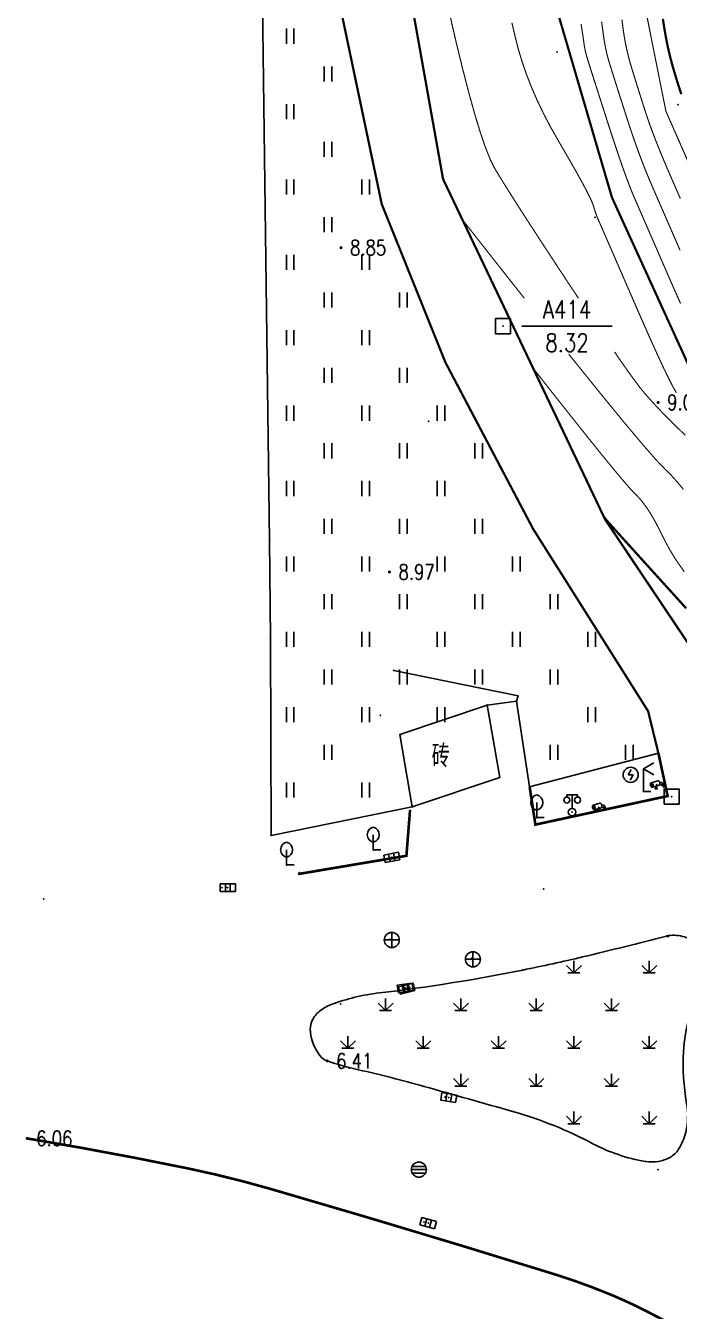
# Model space of a CAD drawing. Extents: x 940 to 2162, y 608 to 1562.
# Drawn here: x 940.4 to 983.8, y 1089.5 to 1174.8 of the extents above; entities that cross this region are included whole.
import ezdxf
from ezdxf.enums import TextEntityAlignment as Align

# ---------------------------------------------------------------- set-up
doc = ezdxf.new("R2010")
doc.units = 0
doc.header["$LTSCALE"] = 0.5
doc.header["$PDSIZE"] = 0.2
doc.linetypes.add('X3', pattern=[5, 4, -1])
doc.layers.get('0').update_dxf_attribs({"linetype": 'CONTINUOUS'})
for name, color, linetype in [('COMPONENT', 4, 'CONTINUOUS'), ('DGX', 2, 'CONTINUOUS'), ('DLDW', 11, 'CONTINUOUS'), ('DLSS', 4, 'CONTINUOUS'), ('DMTZ', 3, 'CONTINUOUS'), ('GCD', 1, 'CONTINUOUS'), ('GXYZ', 2, 'CONTINUOUS'), ('JMD', 6, 'CONTINUOUS'), ('KZD', 1, 'CONTINUOUS'), ('ZBTZ', 3, 'CONTINUOUS'), ('ZDH', 1, 'CONTINUOUS')]:
    doc.layers.add(name, color=color, linetype=linetype)
doc.styles.add('HZ', font='rs.shx', dxfattribs={"width": 0.8, "bigfont": 'hztxt.shx'})
doc.linetypes.add('10421', pattern='A,2,[150,AAA.SHX,S=1,R=0,X=0,Y=1],1e-11', length=2.00000000001)
doc.linetypes.add('10422', pattern='A,1,[150,AAA.SHX,S=1,R=0,X=0,Y=1],2,[177,AAA.SHX,S=1,R=0,X=0,Y=0.8],1', length=4)
doc.linetypes.add('1161', pattern='A,0,[149,AAA.SHX,S=0.15,R=0,X=0,Y=0],-1.6', length=1.6)

# ---------------------------------------------------------------- blocks, each defined once
blk = doc.blocks.new('gc097')
for p, q in [((-0.6999991656703307, 2.001080768634255), (-0.6999991656703307, 2.301080768634255)), ((-0.6999991656703307, 2.301080768634255), (0.6999991656703307, 2.298919231365744)), ((3.061515884555943e-17, 0.5), (3.061515884555943e-17, 2.3)), ((0.6999991656703307, 2.298919231365744), (0.6999991656703307, 1.998919231365745))]:
    blk.add_line(p, q)
for centre, radius in [((-0.6999991656703307, 1.601080768634255), 0.4), ((0.7265381501658085, 1.599800599500545), 0.4), ((0, 0), 0.5)]:
    blk.add_circle(centre, radius)
blk = doc.blocks.new('gc143')
for p, q in [((2.498001805406602e-16, 1), (9.593355060531668e-17, 2)), ((2.498001805406602e-16, 1), (2.498001805406602e-16, 0)), ((1, 0), (0, 0))]:
    blk.add_line(p, q)
for centre, start, end in [((0.2249999999999998, 2), 102.6803834918198, 257.3196165081802), ((-0.2249999999999998, 2), 282.6803834918198, 77.31961650818025)]:
    blk.add_arc(centre, 1.025, start, end)
blk = doc.blocks.new('gcbj0612')
for p, q in [((-0.7458569407542344, 0.2598197386311203), (0.1571368456564155, 0.5260803049821767)), ((-0.5670090337425311, -0.3368004811462534), (0.3359847526681197, -0.07053991479519683))]:
    blk.add_line(p, q)
at = {"flags": 128}
for points in [[(-0.7347474870311482, 0.2633573525126936), (-0.7654477018694417, 0.2497338557431057), (-0.7922594463429147, 0.2256723448834808), (-0.8142136741489769, 0.1920424656279407), (-0.8305169022935347, 0.1500596894345765), (-0.8405798896337973, 0.1012413832200727), (-0.8440389335884295, 0.0473519677658778), (-0.8407690152964601, -0.009660853045991229), (-0.8308883181246497, -0.06773648732593768), (-0.814753956212693, -0.1247759303364951), (-0.792949067437758, -0.1787176279924427), (-0.7662617372922544, -0.2276119867967721), (-0.7356565154208012, -0.2696918372292857), (-0.7022395542829606, -0.3034363038573714), (-0.667218629921297, -0.32762577373674), (-0.6318594897883695, -0.341385976400902), (-0.597440105335923, -0.3442195822737164), (-0.5652044827969005, -0.3360241774560515), (-0.5363177015589574, -0.3170959652309367), (-0.5118238051598076, -0.2881190605051636), (-0.4926080668335409, -0.2501407641141103), (-0.4793649934293864, -0.2045337106408359), (-0.4725732241246614, -0.1529462578258831), (-0.4724782311578211, -0.09724291062378158), (-0.4790834478221888, -0.03943693313607093), (-0.4921501443777901, 0.01838241599883774), (-0.5112060563661598, 0.07412539485636405), (-0.5355624534783437, 0.1257773069436822), (-0.564339032062734, 0.1714713175802123), (-0.5964957315926463, 0.2095559261669666), (-0.6308703251636065, 0.2386546557211399), (-0.66622042540183, 0.2577158023406442), (-0.7012683875809196, 0.2660504465233174)], [(-0.7125718318520766, 0.1761321249843057), (-0.7241168407460936, 0.1668597046865807), (-0.745193987841973, 0.1209817677679187), (-0.7534887512468319, 0.03866720824729918), (-0.7401951170540225, -0.05999870397622241), (-0.7047586472457568, -0.1530508592238461), (-0.6581541844915546, -0.221393572121191), (-0.6178041203861657, -0.2514852704528304), (-0.6030864599991925, -0.255005689588497), (-0.5915354121203765, -0.2446691776438211), (-0.5705369717625195, -0.1991121883041005), (-0.5617865780718726, -0.1168371180043832), (-0.5758802286178867, -0.01824664557686012), (-0.6106642327333984, 0.07512669735982255), (-0.6576933486222306, 0.1429505950606318), (-0.6978411817650052, 0.1735142059068034)]]:
    blk.add_lwpolyline(points, close=True, dxfattribs=at)
blk.add_lwpolyline([(0.2976538328897113, -0.08184233189102658), (0.3292567688137712, -0.07128064146669666), (0.3572731540031045, -0.05010334967069735), (0.3806905114285786, -0.01907577727292048), (0.3986625671574198, 0.02068077816771621), (0.4105398336319445, 0.06772956459097876), (0.4158930813354581, 0.1203702978531348), (0.4145288506087493, 0.1767006078638088), (0.4064964430395817, 0.2346847878555393), (0.3920861397651343, 0.2922273622736473), (0.3718187110757077, 0.347248814635126), (0.3464265964294601, 0.3977607386466923), (0.3168274350088444, 0.4419376967148312), (0.2840909033912433, 0.4781831889713879), (0.2494000587788014, 0.5051873487768452), (0.2140085847946537, 0.5219742796581471), (0.1791954849288626, 0.5279373229834932), (0.1462188609561151, 0.522860981844562)], dxfattribs=at)
at = {"extrusion": (0, 0, -1), "flags": 128}
blk.add_lwpolyline([(-0.4023446645690179, 0.2541732805644537), (-0.506423858782463, 0.2825473205747729), (-0.605374279677756, 0.2943829550181719), (-0.694067153936745, 0.2731417783277305), (-0.7671658848188543, 0.2032230796242877), (-0.8136418622158144, 0.0947083865141137), (-0.8162163030180236, -0.01412013098298046), (-0.7955409019545915, -0.05623803400928667), (-0.7572906624563336, -0.08353754529338582), (-0.7022098950160722, -0.09255065438953097), (-0.6427814281366047, -0.08578044505304958), (-0.5944132513682155, -0.06721795822032182), (-0.5725133542611899, -0.04085423482772797), (-0.5878949997979642, -0.01110048940547274), (-0.6314281318417642, 0.01580830840407455), (-0.6885730347363492, 0.03314249225611873), (-0.7452185545258577, 0.03448630897047184), (-0.7945621382187175, 0.01877631431858339), (-0.8359231746992085, -0.01056765322274296), (-0.8927311324439069, -0.09592453278434072), (-0.9118600060691657, -0.1933414949939753), (-0.8975803125531636, -0.286512028175167), (-0.8661122684509532, -0.3768418472422602)], dxfattribs=at)
blk.add_lwpolyline([(-0.09282248118870484, -0.1969798290674589), (-0.2215975466818496, -0.5397991055343048), (0.05032784705915372, -0.5397991055343048)], close=True)
blk = doc.blocks.new('gc052')
for p, q in [((0, 3), (1.385640646055102, 3.799999999999999)), ((0, 3), (1.385640646055102, 2.200000000000001)), ((0, 0), (0, 3)), ((1, 0), (0, 0))]:
    blk.add_line(p, q)
blk = doc.blocks.new('gc041')
for p, q in [((-1, 0.5), (1, 0.5)), ((-1, -0.5), (-1, 0.5)), ((-0.3300000000000001, 0.5), (-0.3300000000000001, -0.5)), ((0.3300000000000001, 0.5), (0.3300000000000001, -0.5)), ((1, 0.5), (1, -0.5)), ((1, -0.5), (-1, -0.5))]:
    blk.add_line(p, q)
blk = doc.blocks.new('gc043')
for p, q in [((-1, 0), (1, 0)), ((-8.881784197001252e-16, -1), (-8.881784197001252e-16, 1))]:
    blk.add_line(p, q)
blk.add_circle((0, 0), 1)
blk = doc.blocks.new('gc050')
for p, q in [((-0.3464, 0), (0.05446059767919031, 0.6923227435439937)), ((-0.3464, 0), (0.3464, -1.110223024625157e-16)), ((0.3464, -1.110223024625157e-16), (-0.0550644551031203, -0.6919727532849503))]:
    blk.add_line(p, q)
blk.add_circle((0, 0), 1)
blk = doc.blocks.new('GC200')
at = {"linetype": 'Continuous', "const_width": 0.2, "flags": 128}
blk.add_lwpolyline([(-0.1, 0, 1), (0.1, 0, 1)], format="xyb", close=True, dxfattribs=at)
blk = doc.blocks.new('gc323')
at = {"flags": 128}
for points in [[(-0.5, 0), (-0.5, 2)], [(0.5, 0), (0.5, 2)]]:
    blk.add_lwpolyline(points, dxfattribs=at)
blk = doc.blocks.new('gc261')
blk.add_lwpolyline([(-1, -0.9999999999999996), (1, -0.9999999999999987), (0.9999999999999991, 1.000000000000001), (-1.000000000000001, 1)], close=True)
blk.add_point((0, 0))
blk = doc.blocks.new('gcbj0103')
for p, q in [((-1, 0), (1, 0)), ((-0.9009279699931145, 0.4339686542644392), (0.9009279699931145, 0.4339686542644392)), ((-0.8840719287007586, -0.4673508584386283), (0.8840719287007586, -0.4673508584386283))]:
    blk.add_line(p, q)
blk.add_circle((0, 0), 1)
blk = doc.blocks.new('gc124')
for p, q in [((-1, 1), (0, 0)), ((-0.8, 0), (0.8, 0)), ((0, 0), (0, 1.6)), ((0, 0), (1, 1))]:
    blk.add_line(p, q)

msp = doc.modelspace()

# ---------------------------------------------------------------- linework, layer by layer
at = {"layer": 'DGX', "color": 3, "linetype": 'Continuous', "const_width": 0.15, "flags": 128}
for points, elevation in [([(1179.303379611651, 1282.9662), (1174.30835072328, 1266.504517937801), (1174.668399493616, 1251.566174445014), (1173.267405331399, 1237.419909251137), (1166.784465553299, 1217.665059189204), (1159.311617990523, 1210.930341919388), (1129.484576888032, 1204.975571554152), (1074.92360034741, 1182.975692485906), (1049.550385044806, 1170.339265819209), (1012.153920081325, 1148.214860037377), (998.7276368490176, 1143.090214966493), (990.5377645156196, 1146.603777206622), (984.7069655735917, 1151.620062141989), (979.3381229435505, 1163.371450805182), (975.1017779114931, 1177.82)], 10), ([(983.9412483990336, 1170.219325249321), (983.84364890667, 1170.519465639194), (983.73423391947, 1170.863495262469), (983.6130034374338, 1171.251414119144), (983.4799574605615, 1171.68322220922), (983.3453111662504, 1172.144250672392), (983.219279731898, 1172.619830648353), (983.1018631575045, 1173.109962137105), (982.9930614430696, 1173.614645138647), (982.8928745885934, 1174.133879652979), (982.801302594076, 1174.667665680101), (982.7183454595174, 1175.216003220013)], 12.5)]:
    msp.add_lwpolyline(points, dxfattribs=dict(at, elevation=elevation))
at = {"layer": 'DGX', "linetype": 'Continuous', "const_width": 0.075, "flags": 128}
for points, elevation in [([(1114.362571428571, 1206.512114759177), (1073.715272376325, 1189.396625874301), (1053.031132786997, 1179.055250875581), (1044.620605150615, 1176.307269083298), (1009.726370135021, 1154.478356613435), (1001.882034531668, 1151.281988661502), (995.8148053828687, 1149.910643353067), (993.7864012992322, 1151.090006502523), (987.9933188216783, 1157.559062433924), (982.916255227589, 1169.098463191414), (972.5161788528346, 1221.217408519973), (972.5197829795666, 1234.047081775225), (968.3633983396538, 1237.880509112771), (968.6045264104318, 1239.400864696125)], 12), ([(977.1136511394551, 1156.69), (976.3665559412581, 1157.818070126978), (975.4757435419943, 1159.170433793659), (974.6673216761147, 1160.404492039684), (973.9412903436191, 1161.520244865051), (973.2976495445075, 1162.517692269761), (972.7363992787799, 1163.396834253814), (972.2575395464364, 1164.15767081721), (971.8610703474769, 1164.800201959949), (971.5469916819013, 1165.324427682031), (971.2607037833868, 1165.894987918466), (970.9476068856103, 1166.676522604265), (970.6077009885717, 1167.669031739429), (970.240986092271, 1168.872515323957), (969.8474621967083, 1170.286973357848), (969.4271293018836, 1171.912405841105), (968.9799874077968, 1173.748812773725), (968.506036514448, 1175.796194155709)], 9), ([(983.6244997535127, 1150.426), (983.5761490999288, 1150.490711081238), (983.3779080706252, 1150.835265711706), (983.1151247278912, 1151.345436575266), (982.7877990717268, 1152.021223671919), (982.3959311021322, 1152.862627001663), (981.9395208191071, 1153.869646564501), (981.4185682226517, 1155.042282360431), (980.8330733127661, 1156.380534389454), (980.253456762527, 1157.713831329401), (979.7501392450113, 1158.871601858105), (979.323120760219, 1159.853845975564), (978.9724013081502, 1160.66056368178), (978.697980888805, 1161.291754976751), (978.4998595021831, 1161.74741986048), (978.3780371482846, 1162.027558332964), (978.3325138271096, 1162.132170394204), (978.322075781953, 1162.158945517458), (978.3055092561098, 1162.205573175981), (978.2828142495799, 1162.272053369775), (978.2539907623634, 1162.35838609884), (978.2190387944603, 1162.464571363174), (978.1779583458705, 1162.590609162779), (978.1307494165941, 1162.736499497654), (978.077412006631, 1162.902242367798), (977.991786556369, 1163.122745880202), (977.8477135061958, 1163.432918141851), (977.6451928561113, 1163.832759152746), (977.3842246061157, 1164.322268912887), (977.0648087562088, 1164.901447422274), (976.6869453063907, 1165.570294680907), (976.2506342566616, 1166.328810688786), (975.755875607021, 1167.176995445912), (975.2528007543689, 1168.066509272583), (974.7915410956045, 1168.949012489099), (974.372096630728, 1169.824505095462), (973.9944673597395, 1170.69298709167), (973.6586532826386, 1171.554458477723), (973.3646543994256, 1172.408919253622), (973.1124707101005, 1173.256369419367), (972.9021022146632, 1174.096808974958), (972.6970426697442, 1174.959729457989)], 9.5), ([(983.8913941557839, 1156.340207441986), (983.4013882513336, 1157.438864349589), (982.9231403381448, 1158.538844771964), (982.4887684475772, 1159.537609845999), (982.0982725796308, 1160.435159571693), (981.7516527343057, 1161.231493949046), (981.4489089116018, 1161.926612978059), (981.1900411115192, 1162.520516658731), (980.9750493340579, 1163.013204991062), (980.8039335792179, 1163.404677975053), (980.6457529992967, 1163.781318930958), (980.4695667465924, 1164.229511179034), (980.2753748211048, 1164.74925471928), (980.0631772228339, 1165.340549551696), (979.8329739517799, 1166.003395676282), (979.5847650079425, 1166.737793093038), (979.3185503913219, 1167.543741801964), (979.034330101918, 1168.42124180306), (978.7568871919582, 1169.285752422353), (978.5110047136695, 1170.05273298587), (978.296682667052, 1170.72218349361), (978.1139210521056, 1171.294103945574), (977.9627198688305, 1171.768494341761), (977.8430791172266, 1172.145354682172), (977.7549987972939, 1172.424684966806), (977.6984789090322, 1172.606485195664), (977.6591724030262, 1172.740267320357), (977.6227322298603, 1172.875543292496), (977.5891583895343, 1173.012313112081), (977.5584508820484, 1173.150576779112), (977.5306097074025, 1173.290334293589), (977.5056348655966, 1173.431585655512), (977.4835263566306, 1173.574330864882), (977.4642841805048, 1173.718569921697), (977.4328881073078, 1173.944328164898), (977.3743179071287, 1174.331630933423), (977.2885735799672, 1174.880478227271)], 10.5), ([(983.8580830488603, 1159.870613839945), (983.4858484893368, 1160.725816369757), (983.1412784473836, 1161.516959082679), (982.8243729230005, 1162.244041978712), (982.5351319161875, 1162.907065057856), (982.2735554269447, 1163.506028320111), (982.039643455272, 1164.040931765477), (981.8199453724187, 1164.55402848079), (981.6010105496343, 1165.087571552886), (981.3828389869187, 1165.641560981766), (981.1654306842719, 1166.215996767428), (980.9487856416939, 1166.810878909874), (980.7329038591847, 1167.426207409102), (980.5177853367443, 1168.061982265114), (980.3034300743726, 1168.718203477909), (980.0984168273402, 1169.357405615865), (979.9113243509175, 1169.942123247362), (979.7421526451045, 1170.4723563724), (979.5909017099012, 1170.948104990978), (979.4575715453076, 1171.369369103097), (979.3421621513237, 1171.736148708756), (979.2446735279494, 1172.048443807956), (979.1651056751849, 1172.306254400697), (979.0969820826643, 1172.538117261968), (979.0338262400218, 1172.77256916676), (978.9756381472574, 1173.009610115073), (978.9224178043713, 1173.249240106907), (978.8741652113632, 1173.491459142262), (978.8308803682334, 1173.736267221137), (978.7925632749816, 1173.983664343534), (978.759213931608, 1174.233650509452), (978.7159312133967, 1174.556898026191), (978.6478139956323, 1175.024079201051)], 11), ([(980.0011579135636, 1175.156123734213), (980.0541436827111, 1174.748731097206), (980.1016001933325, 1174.392997822187), (980.15612587087, 1174.040948786762), (980.2177207153239, 1173.692583990934), (980.2863847266941, 1173.347903434701), (980.3621179049806, 1173.006907118064), (980.4449202501833, 1172.669595041024), (980.5347917623023, 1172.335967203578), (980.6317324413376, 1172.006023605729), (980.7343482586051, 1171.672202649106), (980.8412451854208, 1171.326942735341), (980.9524232217847, 1170.970243864433), (981.0678823676968, 1170.602106036383), (981.187622623157, 1170.22252925119), (981.3116439881655, 1169.831513508855), (981.4399464627223, 1169.429058809377), (981.5725300468272, 1169.015165152757), (981.7170202821666, 1168.580222728264), (981.8810427104269, 1168.114621725167), (982.064597331608, 1167.618362143465), (982.26768414571, 1167.09144398316), (982.4903031527327, 1166.533867244252), (982.7324543526763, 1165.945631926739), (982.9941377455408, 1165.326738030622), (983.2753533313262, 1164.677185555902), (983.5720615198314, 1163.998851649161), (983.8802227208557, 1163.293613456982)], 11.5), ([(973.5227215863337, 1156.69), (972.1884412023088, 1158.374533731142), (969.4150785340313, 1161.897406631763)], 8.5), ([(984.0799400233078, 1144.009893027737), (983.6882791452459, 1144.488016244216), (983.2808346840211, 1144.93672537181), (982.8576066396333, 1145.356020410519), (982.2703372815103, 1145.96849406521), (981.3707688790795, 1146.996739040748), (980.1589014323409, 1148.440755337132), (978.6347349412945, 1150.300542954364), (976.7982694059403, 1152.576101892443), (976.4678121570921, 1152.99)], 8.5), ([(984.2039326263349, 1147.600297115508), (983.6296397296553, 1148.156142906911), (983.102322914725, 1148.679167502526), (982.6219821815442, 1149.169370902354), (982.1886175301129, 1149.626753106395), (981.8022289604309, 1150.051314114648), (981.4628164724982, 1150.443053927115), (981.1703800663149, 1150.801972543794), (980.8599904947159, 1151.211293584969), (980.4667185105361, 1151.754240670922), (979.9905641137753, 1152.430813801653), (979.51, 1153.127284306374)], 9)]:
    msp.add_lwpolyline(points, dxfattribs=dict(at, elevation=elevation))
msp.add_lwpolyline([(984.1418123523207, 1138.54498236397), (983.8020518992671, 1139.020325019588), (983.4864333751492, 1139.497844490006), (983.1949567799672, 1139.977540775223), (982.9276221137211, 1140.459413875239), (982.6844293764108, 1140.943463790055), (982.4541600485813, 1141.411037117348), (982.225595610778, 1141.843480454795), (981.9987360630005, 1142.240793802396), (981.773581405249, 1142.602977160152), (981.5501316375236, 1142.930030528062), (981.3283867598241, 1143.221953906127), (981.1083467721505, 1143.478747294346), (980.8900116745028, 1143.70041069272), (980.5937578555885, 1144.009379067583), (980.1399617041144, 1144.528087385273), (979.5286232200808, 1145.256535645788), (978.7597424034875, 1146.194723849129), (977.8333192543346, 1147.342651995296), (976.7493537726222, 1148.700320084288), (975.50784595835, 1150.267728116107), (974.1087958115182, 1152.04487609075)], dxfattribs=at)
at = {"layer": 'DGX', "color": 3, "linetype": 'Continuous', "const_width": 0.15, "flags": 128}
msp.add_lwpolyline([(984.2598883226516, 1136.129789641681), (983.2465916150311, 1137.247540036537), (982.2441252704389, 1138.352967029363), (981.3747762207889, 1139.31214750105), (980.6385444660812, 1140.125081451598), (980.0354300063156, 1140.791768881006), (979.5654328414921, 1141.312209789276), (979.228552971611, 1141.686404176407), (979.024790396672, 1141.914352042398), (978.9541451166751, 1141.99605338725), (978.9500735568511, 1142.004320892055), (978.9460321424301, 1142.011967237904), (978.9420208734125, 1142.018992424797), (978.938039749798, 1142.025396452734), (978.9340887715867, 1142.031179321714), (978.9301679387787, 1142.036341031739), (978.9262772513739, 1142.040881582808), (978.9224167093723, 1142.04480097492), (978.9171784296666, 1142.050264069957), (978.9091545291493, 1142.059435729799), (978.8983450078207, 1142.072315954444), (978.8847498656805, 1142.088904743894), (978.8683691027288, 1142.109202098149), (978.8492027189657, 1142.133208017208), (978.8272507143911, 1142.160922501071), (978.8025130890051, 1142.192345549738)], dxfattribs=at)
at = {"layer": 'DLSS', "linetype": 'X3', "const_width": 0.15, "flags": 128}
for points, elevation in [([(982.42, 1126.52), (981.738, 1129.303), (974.102, 1141.398), (968.285, 1152.439), (964.061, 1162.931), (959.9, 1182.702), (958.748, 1216.93), (958.2984345752031, 1230.287400486067)], 6.597), ([(988.427, 1127.787), (978.887, 1142.015), (968.129, 1164.597), (964.031, 1187.555), (963.264, 1211.145), (962.4216530917909, 1230.46697554362)], 6.63)]:
    msp.add_lwpolyline(points, dxfattribs=dict(at, elevation=elevation))
at = {"layer": 'DLSS', "linetype": 'Continuous', "const_width": 0.175, "elevation": 6.597, "flags": 128}
msp.add_lwpolyline([(982.42, 1126.52), (983.034, 1123.675), (974.2573604726318, 1121.780850028188), (973.876, 1124.275)], dxfattribs=at)
at = {"layer": 'DLSS', "linetype": 'Continuous', "const_width": 0.175, "flags": 128}
msp.add_lwpolyline([(958.54, 1118.507), (965.699, 1119.712), (965.9364592984927, 1122.72513899768)], dxfattribs=at)
msp.add_lwpolyline([(1004.006, 1075.326, 0.01977548489742759), (996.290459983069, 1081.307815952673, 0.03178230853452892), (991.129, 1084.518, 0.004582444765115225), (981.5944073384599, 1089.526701612764, 0.01971964694880808), (979.324, 1090.582, 0.02360221690274997), (975.5291828216577, 1091.960632168036, 0.004829819879666483), (956.642, 1097.63, 0.01942520523326776), (951.2402605961834, 1098.969702128315, 0.009922807555282177), (940.533, 1100.967)], format="xyb", dxfattribs=at)
at = {"layer": 'DMTZ', "linetype": '10421', "flags": 128}
msp.add_lwpolyline([(973.004, 1129.978), (973.114, 1130.321), (964.858, 1132.009)], dxfattribs=at)
at = {"layer": 'DMTZ', "linetype": '10422', "flags": 128}
msp.add_lwpolyline([(973.876, 1124.275), (973.004, 1129.978), (971.056, 1129.709)], dxfattribs=at)
at = {"layer": 'JMD', "linetype": 'Continuous', "flags": 128}
msp.add_lwpolyline([(971.056, 1129.709), (971.887, 1124.906), (966.087, 1122.95), (965.2560000000001, 1127.753)], close=True, dxfattribs=at)
at = {"layer": 'KZD', "linetype": 'Continuous'}
msp.add_line((973.36, 1154.84), (979.36, 1154.84), dxfattribs=at)
at = {"layer": 'ZBTZ', "linetype": '1161', "flags": 128}
for points, elevation in [([(1020.284, 1434.36), (1018.846, 1434.635), (975.761, 1445.017), (974.599, 1444.021), (976.622, 1297.17), (976.667, 1293.433), (977.082, 1260.359), (977.14, 1247.885), (987.302, 1248.093), (987.563, 1239.875), (979.366, 1239.67), (963.9693600055574, 1239.284943125673), (964.736, 1230.673), (962.4216530917909, 1230.466975543619), (963.264, 1211.145), (964.031, 1187.555), (968.129, 1164.597), (978.887, 1142.015), (988.427, 1127.787), (1013.14, 1137.603), (1027.097, 1144.743), (1039.656, 1152.3), (1045.268, 1155.482), (1064.515, 1166.983), (1082.553, 1177.399), (1093.084, 1183.61), (1097.727, 1185.738), (1111.746, 1191.85), (1126.595, 1197.081), (1146.073, 1202.148), (1165.386, 1205.312), (1167.667, 1205.546), (1175.568, 1206.294), (1177.785, 1206.359), (1186.408850687467, 1206.705494000836), (1186.366, 1207.546), (1186.08, 1209.889), (1184.971, 1211.903), (1183.928654476302, 1276.782060507394), (1179.461, 1282.832), (1164.702, 1295.398), (1155.817, 1299.009), (1144.225, 1294.882), (1134.461, 1294.147), (1134.378, 1289.023), (1013.46, 1281.421), (1013.743, 1298.844), (1014.262, 1308.48), (1011.575, 1356.136), (1013.259, 1381.339), (1018.608, 1422.274), (1020.284, 1434.36), (975.761, 1445.017)], 10.434), ([(956.672, 1134.149), (956.62, 1140.622), (956.062, 1183.016), (955.488, 1230.165), (958.2984345752031, 1230.287400486067), (958.748, 1216.93), (959.9, 1182.702), (964.061, 1162.931), (968.285, 1152.439), (974.102, 1141.398), (981.738, 1129.303), (982.42, 1126.52), (973.876, 1124.275), (973.004, 1129.978), (971.056, 1129.709), (965.2560000000001, 1127.753), (966.087, 1122.95), (956.718, 1121.069)], 8.192)]:
    msp.add_lwpolyline(points, close=True, dxfattribs=dict(at, elevation=elevation))
msp.add_lwpolyline([(982.953, 1114.392, -0.1131208880184955), (984.0277807645934, 1114.36681872137, -0.1197630007732855), (984.9264998340686, 1113.890795699038, -0.03255318011273334), (985.2267646930213, 1113.587406670305, -0.04582749848913542), (985.404, 1113.341, -0.2712585931689198), (985.4087527559545, 1111.169302810678, 0.1195880589222496), (984.08, 1106.709, 0.0567747223201738), (984.2918153432472, 1103.293597081386, -0.1023796264347695), (984.237, 1101.383, -0.08313276688839405), (983.762706284801, 1100.256842941536, -0.1258063224091202), (983.17, 1099.698, -0.08859813399566709), (982.4280209843841, 1099.444709489037, -0.07871320924041265), (981.5469999999999, 1099.449, -0.08174272190201515), (978.0724603715832, 1100.620106499345, 0.05271519671693474), (972.8189999999998, 1102.736, 0.0005120752759440657), (969.8173565879697, 1103.587863239023, 0.000520399091087802), (966.8620000000001, 1104.42, 0.01248347456545062), (962.5181463863232, 1105.522029223571, -0.02587063606635365), (960.436, 1106.11, -0.1492867324766254), (959.9768458691065, 1106.44011151531, -0.07675357858521045), (959.46, 1107.391, -0.08637967501074317), (959.3157165311128, 1108.219938666605, -0.11731077954446), (959.46, 1108.826438199115, -0.1045037726837017), (959.9092959440295, 1109.387346169721, -0.08190880907173363), (960.7, 1109.844, -0.06111775524941741), (963.9014603995873, 1110.621331452224, 0.02083090018223788), (973.416, 1112.135, 0.008239738073714425), (977.3857610160885, 1113.00565285544, 0.005836608603096312), (982.953, 1114.392)], format="xyb", close=True, dxfattribs=at)
at = {"layer": 'ZDH', "linetype": 'Continuous'}
for p in [(975.698, 1173.016, 9.818), (983.73, 1169.52, 12.35), (968.129, 1164.597, 8.637), (964.061, 1162.931, 8.614), (978.204, 1162.066, 9.448), (961.36, 1160.04, 8.848), (968.285, 1152.439, 8.147), (982.402, 1149.776, 9.07), (967.168, 1148.524, 8.651), (978.887, 1142.015, 7.491), (974.102, 1141.398, 7.575), (956.62, 1140.622, 8.831), (964.57, 1138.534, 8.965), (956.672, 1134.149, 8.192), (964.858, 1132.009, 8.336), (971.056, 1129.709, 6.531), (973.004, 1129.978, 8.712), (973.114, 1130.321, 7.755), (963.977, 1129.023, 7.082), (981.738, 1129.303, 6.755), (982.42, 1126.52, 6.614), (971.887, 1124.906, 6.502), (980.581, 1125.083, 6.634), (973.876, 1124.275, 6.597), (981.426, 1123.982, 6.621), (982.314, 1124.425, 6.664), (966.087, 1122.95, 6.458), (978.459, 1122.934, 6.609), (982.543, 1123.582, 6.494), (982.543, 1123.582, 6.494), (983.034, 1123.675, 6.505), (965.937, 1122.732, 6.481), (974.348, 1122.245, 6.585), (976.692, 1122.607, 6.53), (956.718, 1121.069, 6.382), (963.499, 1120.106, 6.42), (964.729, 1119.606, 6.303), (965.699, 1119.712, 6.313), (957.748, 1119.113, 6.38), (958.54, 1118.507, 6.244), (958.603, 1118.591, 6.243), (958.603, 1118.591, 6.243), (953.471, 1117.592, 6.229), (953.471, 1117.592, 6.229), (953.73, 1117.615, 6.216), (953.73, 1117.615, 6.216), (953.847, 1117.599, 6.221), (974.798, 1117.509, 6.441), (941.617, 1116.852, 6.088), (941.617, 1116.852, 6.088), (982.953, 1114.392, 6.573), (982.953, 1114.392, 6.573), (983.054, 1114.358, 6.561), (964.617, 1114.163, 6.378), (964.617, 1114.163, 6.378), (964.728, 1114.131, 6.392), (970.042, 1112.926, 6.432), (970.042, 1112.926, 6.432), (970.113, 1112.848, 6.439), (973.416, 1112.135, 6.474), (973.416, 1112.135, 6.474), (965.621, 1110.95, 6.407), (965.621, 1110.95, 6.407), (965.923, 1110.996, 6.407), (965.923, 1110.996, 6.407), (965.716, 1110.902, 6.416), (960.7, 1109.844, 6.381), (960.7, 1109.844, 6.381), (961.326, 1109.88, 6.381), (959.458, 1108.82, 6.401), (959.458, 1108.82, 6.401), (959.46, 1107.391, 6.496), (959.46, 1107.391, 6.496), (960.436, 1106.11, 6.412), (960.436, 1106.11, 6.412), (966.862, 1104.42, 6.476), (966.862, 1104.42, 6.476), (968.257, 1103.72, 6.493), (968.257, 1103.72, 6.493), (968.509, 1103.678, 6.498), (968.509, 1103.678, 6.498), (972.819, 1102.736, 6.514), (972.819, 1102.736, 6.514), (940.533, 1100.967, 6.055), (940.533, 1100.967, 6.055), (981.547, 1099.449, 6.612), (981.547, 1099.449, 6.612), (983.17, 1099.698, 6.632), (983.17, 1099.698, 6.632), (966.527, 1098.899, 6.445), (966.527, 1098.899, 6.445), (982.401, 1098.9, 6.629), (982.401, 1098.9, 6.629), (982.401, 1098.894, 6.626), (982.401, 1098.894, 6.626), (982.405, 1098.895, 6.629), (982.405, 1098.895, 6.629), (956.642, 1097.63, 6.261), (956.642, 1097.63, 6.261), (966.865, 1095.424, 6.389), (966.865, 1095.424, 6.389), (967.142, 1095.35, 6.39), (967.142, 1095.35, 6.39), (979.324, 1090.582, 6.532), (979.324, 1090.582, 6.532)]:
    msp.add_point(p, dxfattribs=at)

# ---------------------------------------------------------------- block references
at = {"layer": 'COMPONENT', "linetype": 'Continuous', "xscale": 0.5, "yscale": 0.5}
for name, p in [('gcbj0612', (982.314, 1124.425, 6.664)), ('gcbj0612', (978.459, 1122.934, 6.609)), ('gcbj0103', (966.527, 1098.899, 9.424))]:
    msp.add_blockref(name, p, dxfattribs=at)
at = {"layer": 'DLDW', "linetype": 'Continuous', "xscale": 0.5, "yscale": 0.5}
msp.add_blockref('gc097', (976.692, 1122.607, 6.53), dxfattribs=at)
at = {"layer": 'DLSS', "linetype": 'Continuous', "xscale": 0.5, "yscale": 0.5}
msp.add_blockref('gc052', (981.426, 1123.982, 6.621), dxfattribs=at)
at = {"layer": 'GCD', "linetype": 'Continuous'}
ref = msp.add_blockref('GC200', (961.36, 1160.04, 8.848), dxfattribs=dict(at, xscale=0.5, yscale=0.5, zscale=0.5))
ref.add_attrib('height', '8.85', dxfattribs={"linetype": 'Continuous', "height": 1, "style": 'HZ', "width": 0.8}).set_placement((961.96, 1160.04, 8.848), align=Align.MIDDLE_LEFT)
ref = msp.add_blockref('GC200', (982.402, 1149.776, 9.07), dxfattribs=dict(at, xscale=0.5, yscale=0.5, zscale=0.5))
ref.add_attrib('height', '9.07', dxfattribs={"linetype": 'Continuous', "height": 1, "style": 'HZ', "width": 0.8}).set_placement((983.0020000000001, 1149.776, 9.07), align=Align.MIDDLE_LEFT)
ref = msp.add_blockref('GC200', (964.57, 1138.534, 8.965), dxfattribs=dict(at, xscale=0.5, yscale=0.5, zscale=0.5))
ref.add_attrib('height', '8.97', dxfattribs={"linetype": 'Continuous', "height": 1, "style": 'HZ', "width": 0.8}).set_placement((965.1700000000001, 1138.534, 8.965), align=Align.MIDDLE_LEFT)
ref = msp.add_blockref('GC200', (960.436, 1106.11, 6.412), dxfattribs=dict(at, xscale=0.5, yscale=0.5, zscale=0.5))
ref.add_attrib('height', '6.41', dxfattribs={"linetype": 'Continuous', "height": 1, "style": 'HZ', "width": 0.8}).set_placement((961.0360000000001, 1106.11, 6.412), align=Align.MIDDLE_LEFT)
ref = msp.add_blockref('GC200', (940.533, 1100.967, 6.055), dxfattribs=dict(at, xscale=0.5, yscale=0.5, zscale=0.5))
ref.add_attrib('height', '6.06', dxfattribs={"linetype": 'Continuous', "height": 1, "style": 'HZ', "width": 0.8}).set_placement((941.133, 1100.967, 6.055), align=Align.MIDDLE_LEFT)
at = {"layer": 'GXYZ', "linetype": 'Continuous', "xscale": 0.5, "yscale": 0.5}
for name, p in [('gc050', (980.581, 1125.083, 6.634)), ('gc041', (953.847, 1117.599, 6.221)), ('gc043', (964.728, 1114.131, 6.392)), ('gc043', (970.113, 1112.848, 6.439))]:
    msp.add_blockref(name, p, dxfattribs=at)
at = {"layer": 'GXYZ', "linetype": 'Continuous'}
for p, xscale, yscale, rotation in [((964.729, 1119.606, 6.303), 0.4999999999999983, 0.4999999999999983, 10.69696468817865), ((965.7160000000001, 1110.902, 6.416), 0.4999999999998848, 0.4999999999998848, 193.1051379802185)]:
    msp.add_blockref('gc041', p, dxfattribs=dict(at, xscale=xscale, yscale=yscale, rotation=rotation))
at = {"layer": 'GXYZ', "linetype": 'Continuous', "yscale": 0.5, "zscale": 0.5}
for p, xscale, rotation in [((965.621, 1110.95, 6.407), 0.5, 8.660603670838306), ((968.509, 1103.678, 6.498), 0.4999999999999999, 170.5376777919953), ((967.142, 1095.35, 6.39), 0.5, 165.0428376968651)]:
    msp.add_blockref('gc041', p, dxfattribs=dict(at, xscale=xscale, rotation=rotation))
at = {"layer": 'KZD', "linetype": 'Continuous', "xscale": 0.5, "yscale": 0.5}
for p in [(972.11, 1154.84, 8.32), (983.3, 1123.64, 6.51)]:
    msp.add_blockref('gc261', p, dxfattribs=at)
at = {"layer": 'ZBTZ', "linetype": 'Continuous', "xscale": 0.5, "yscale": 0.5}
for name, p in [('gc323', (957.988, 1173.569)), ('gc323', (960.488, 1171.069)), ('gc323', (957.988, 1168.569)), ('gc323', (960.488, 1166.069)), ('gc323', (957.988, 1163.569)), ('gc323', (962.988, 1163.569)), ('gc323', (960.488, 1161.069)), ('gc323', (957.988, 1158.569)), ('gc323', (962.988, 1158.569)), ('gc323', (960.488, 1156.069)), ('gc323', (965.488, 1156.069)), ('gc323', (957.988, 1153.569)), ('gc323', (962.988, 1153.569)), ('gc323', (960.488, 1151.069)), ('gc323', (965.488, 1151.069)), ('gc323', (957.988, 1148.569)), ('gc323', (962.988, 1148.569)), ('gc323', (967.988, 1148.569)), ('gc323', (960.488, 1146.069)), ('gc323', (965.488, 1146.069)), ('gc323', (970.488, 1146.069)), ('gc323', (957.988, 1143.569)), ('gc323', (962.988, 1143.569)), ('gc323', (967.988, 1143.569)), ('gc323', (960.488, 1141.069)), ('gc323', (965.488, 1141.069)), ('gc323', (970.488, 1141.069)), ('gc323', (957.988, 1138.569)), ('gc323', (962.988, 1138.569)), ('gc323', (967.988, 1138.569)), ('gc323', (972.988, 1138.569)), ('gc323', (960.488, 1136.069)), ('gc323', (965.488, 1136.069)), ('gc323', (970.488, 1136.069)), ('gc323', (975.488, 1136.069)), ('gc323', (957.988, 1133.569)), ('gc323', (962.988, 1133.569)), ('gc323', (967.988, 1133.569)), ('gc323', (972.988, 1133.569)), ('gc323', (977.988, 1133.569)), ('gc323', (960.488, 1131.069)), ('gc323', (965.488, 1131.069)), ('gc323', (970.488, 1131.069)), ('gc323', (975.488, 1131.069)), ('gc323', (957.988, 1128.569)), ('gc323', (962.988, 1128.569)), ('gc323', (967.988, 1128.569)), ('gc323', (977.988, 1128.569)), ('gc323', (960.488, 1126.069)), ('gc323', (975.488, 1126.069)), ('gc323', (980.488, 1126.069)), ('gc323', (957.988, 1123.569)), ('gc323', (962.988, 1123.569)), ('gc143', (974.348, 1122.245, 6.585)), ('gc143', (963.499, 1120.106, 6.42)), ('gc143', (957.748, 1119.113, 6.38)), ('gc124', (976.8157165311128, 1111.944709489037)), ('gc124', (981.8157165311128, 1111.944709489037)), ('gc124', (964.3157165311128, 1109.444709489037)), ('gc124', (969.3157165311128, 1109.444709489037)), ('gc124', (974.3157165311128, 1109.444709489037)), ('gc124', (979.3157165311128, 1109.444709489037)), ('gc124', (961.8157165311128, 1106.944709489037)), ('gc124', (966.8157165311128, 1106.944709489037)), ('gc124', (971.8157165311128, 1106.944709489037)), ('gc124', (976.8157165311128, 1106.944709489037)), ('gc124', (981.8157165311128, 1106.944709489037)), ('gc124', (969.3157165311128, 1104.444709489037)), ('gc124', (974.3157165311128, 1104.444709489037)), ('gc124', (979.3157165311128, 1104.444709489037)), ('gc124', (976.8157165311128, 1101.944709489037)), ('gc124', (981.8157165311128, 1101.944709489037))]:
    msp.add_blockref(name, p, dxfattribs=at)

# ---------------------------------------------------------------- texts
at = {"layer": 'JMD', "linetype": 'Continuous', "style": 'HZ', "width": 0.8}
msp.add_text('砖', height=1.5, dxfattribs=at).set_placement((968.5715, 1126.3295), align=Align.MIDDLE_RIGHT)
at = {"layer": 'KZD', "linetype": 'Continuous', "style": 'HZ', "width": 0.8}
for s, p in [('A414', (976.36, 1155.94)), ('8.32', (976.36, 1153.74))]:
    msp.add_text(s, height=1.2, dxfattribs=at).set_placement(p, align=Align.MIDDLE)

doc.saveas('drawing.dxf')
